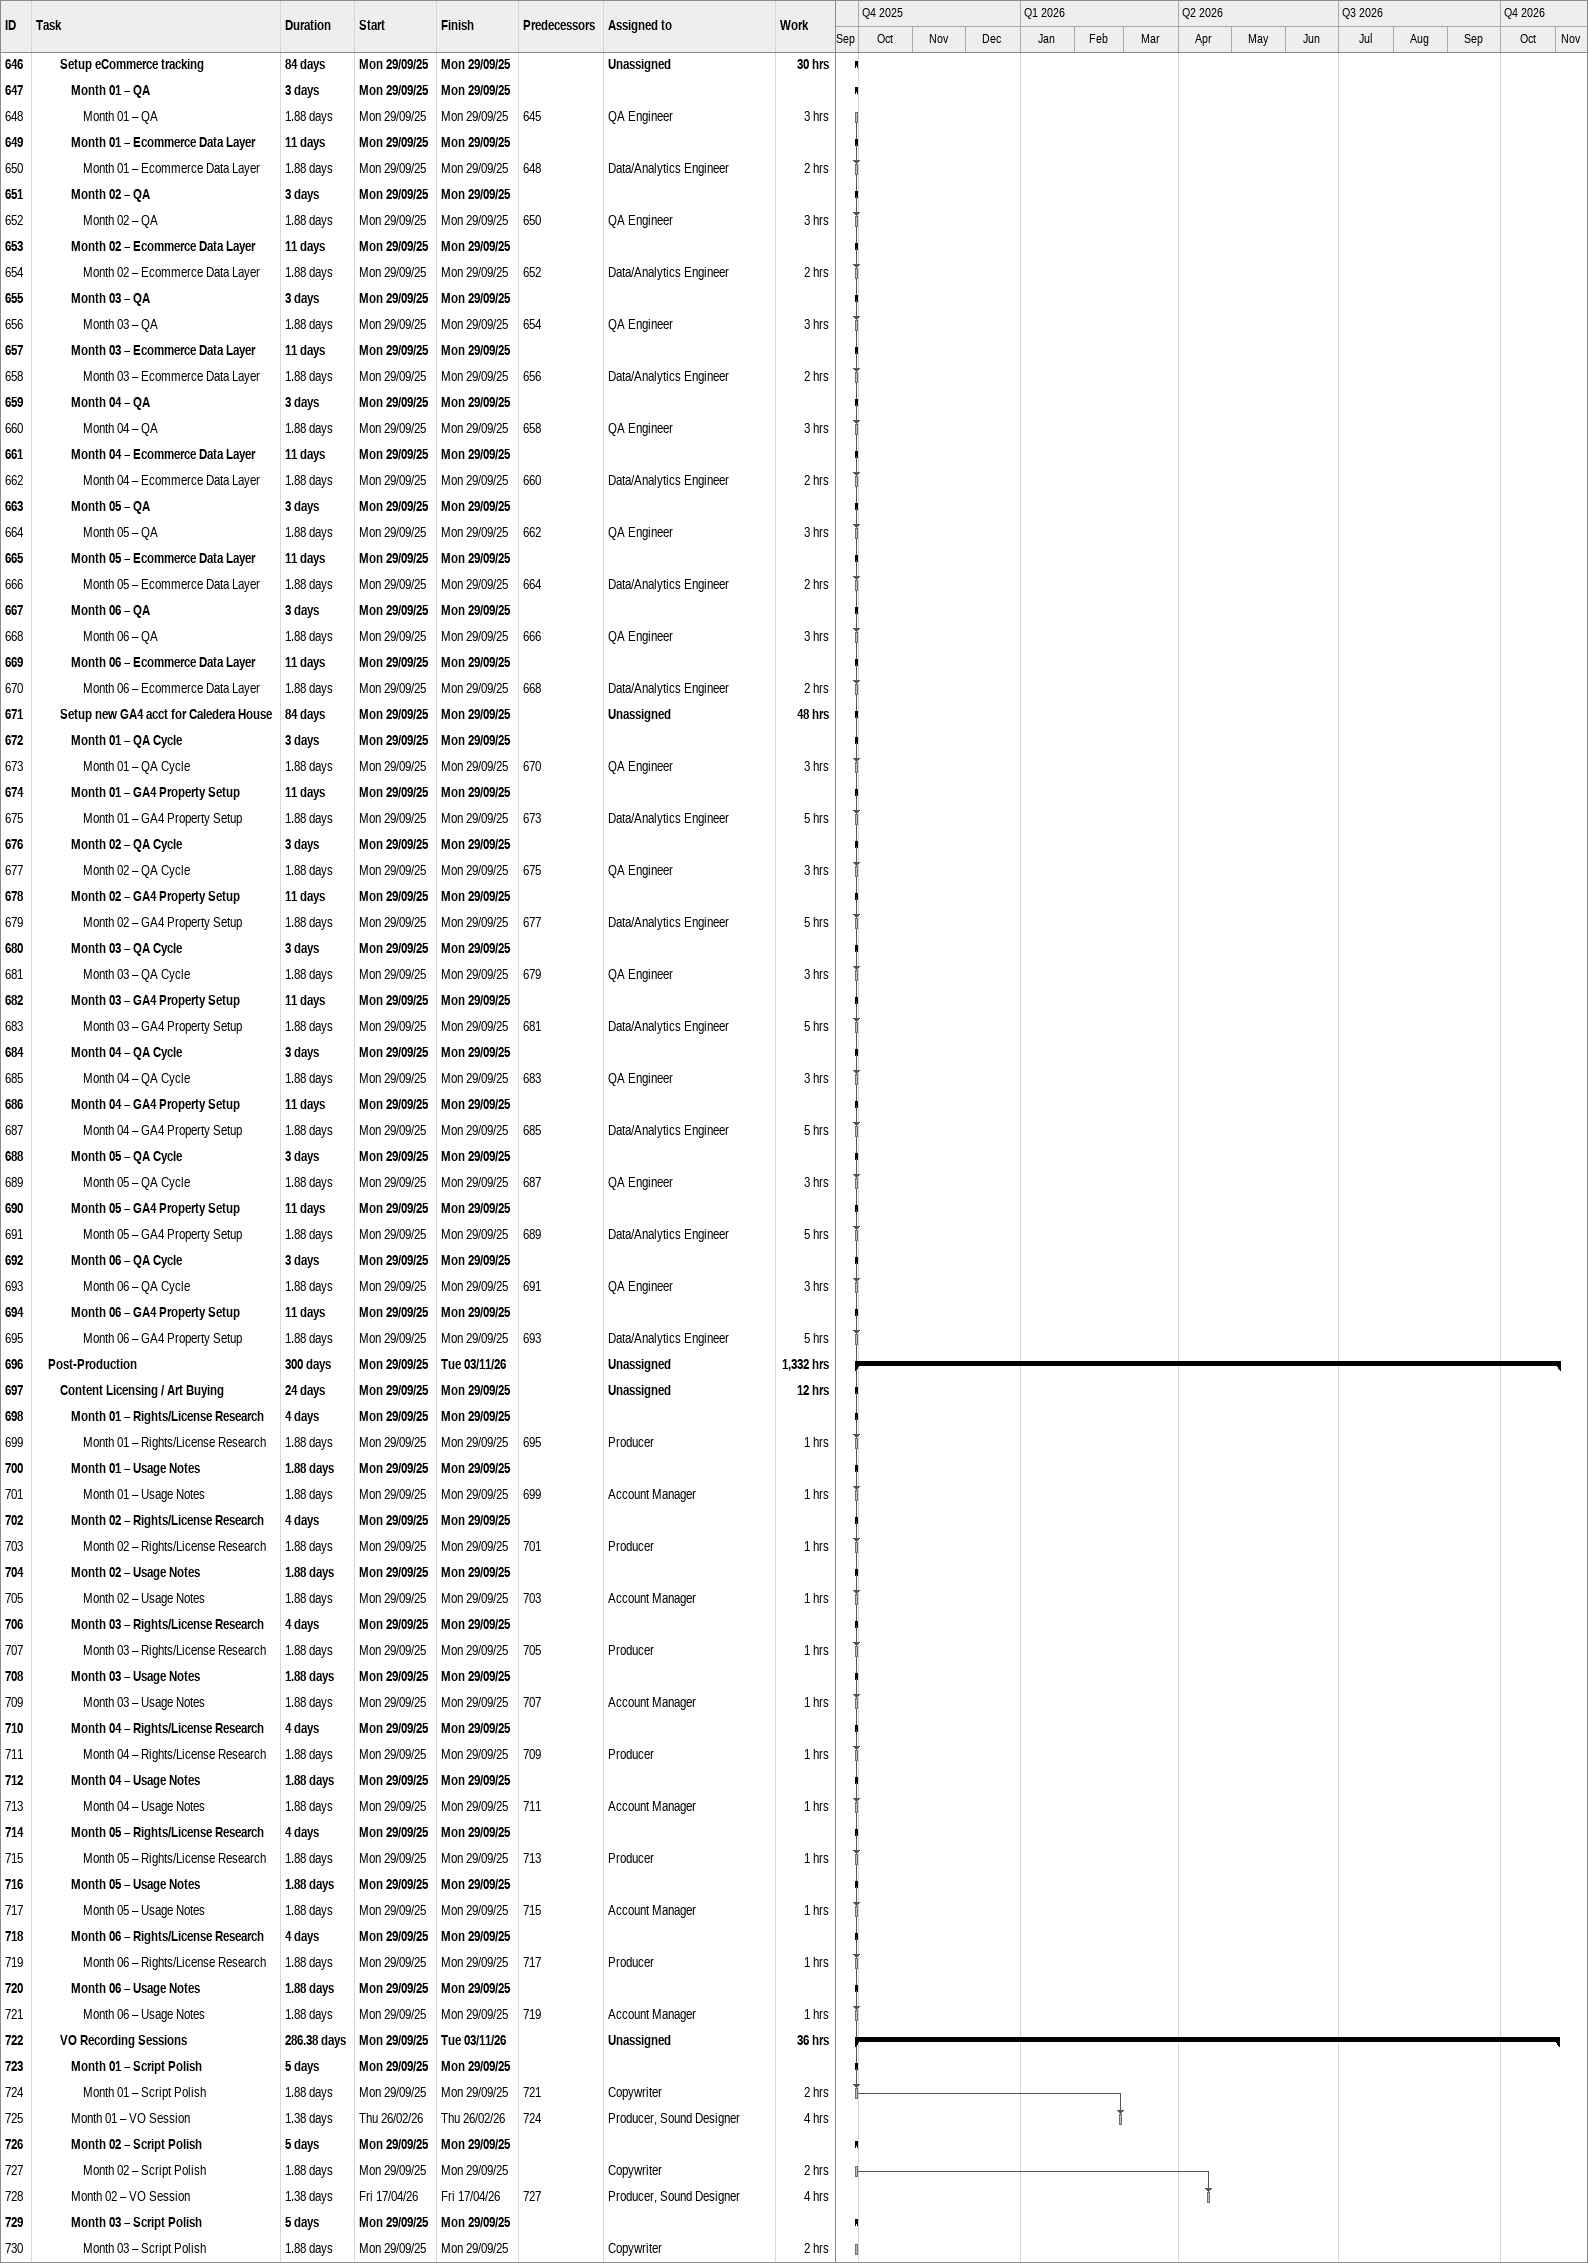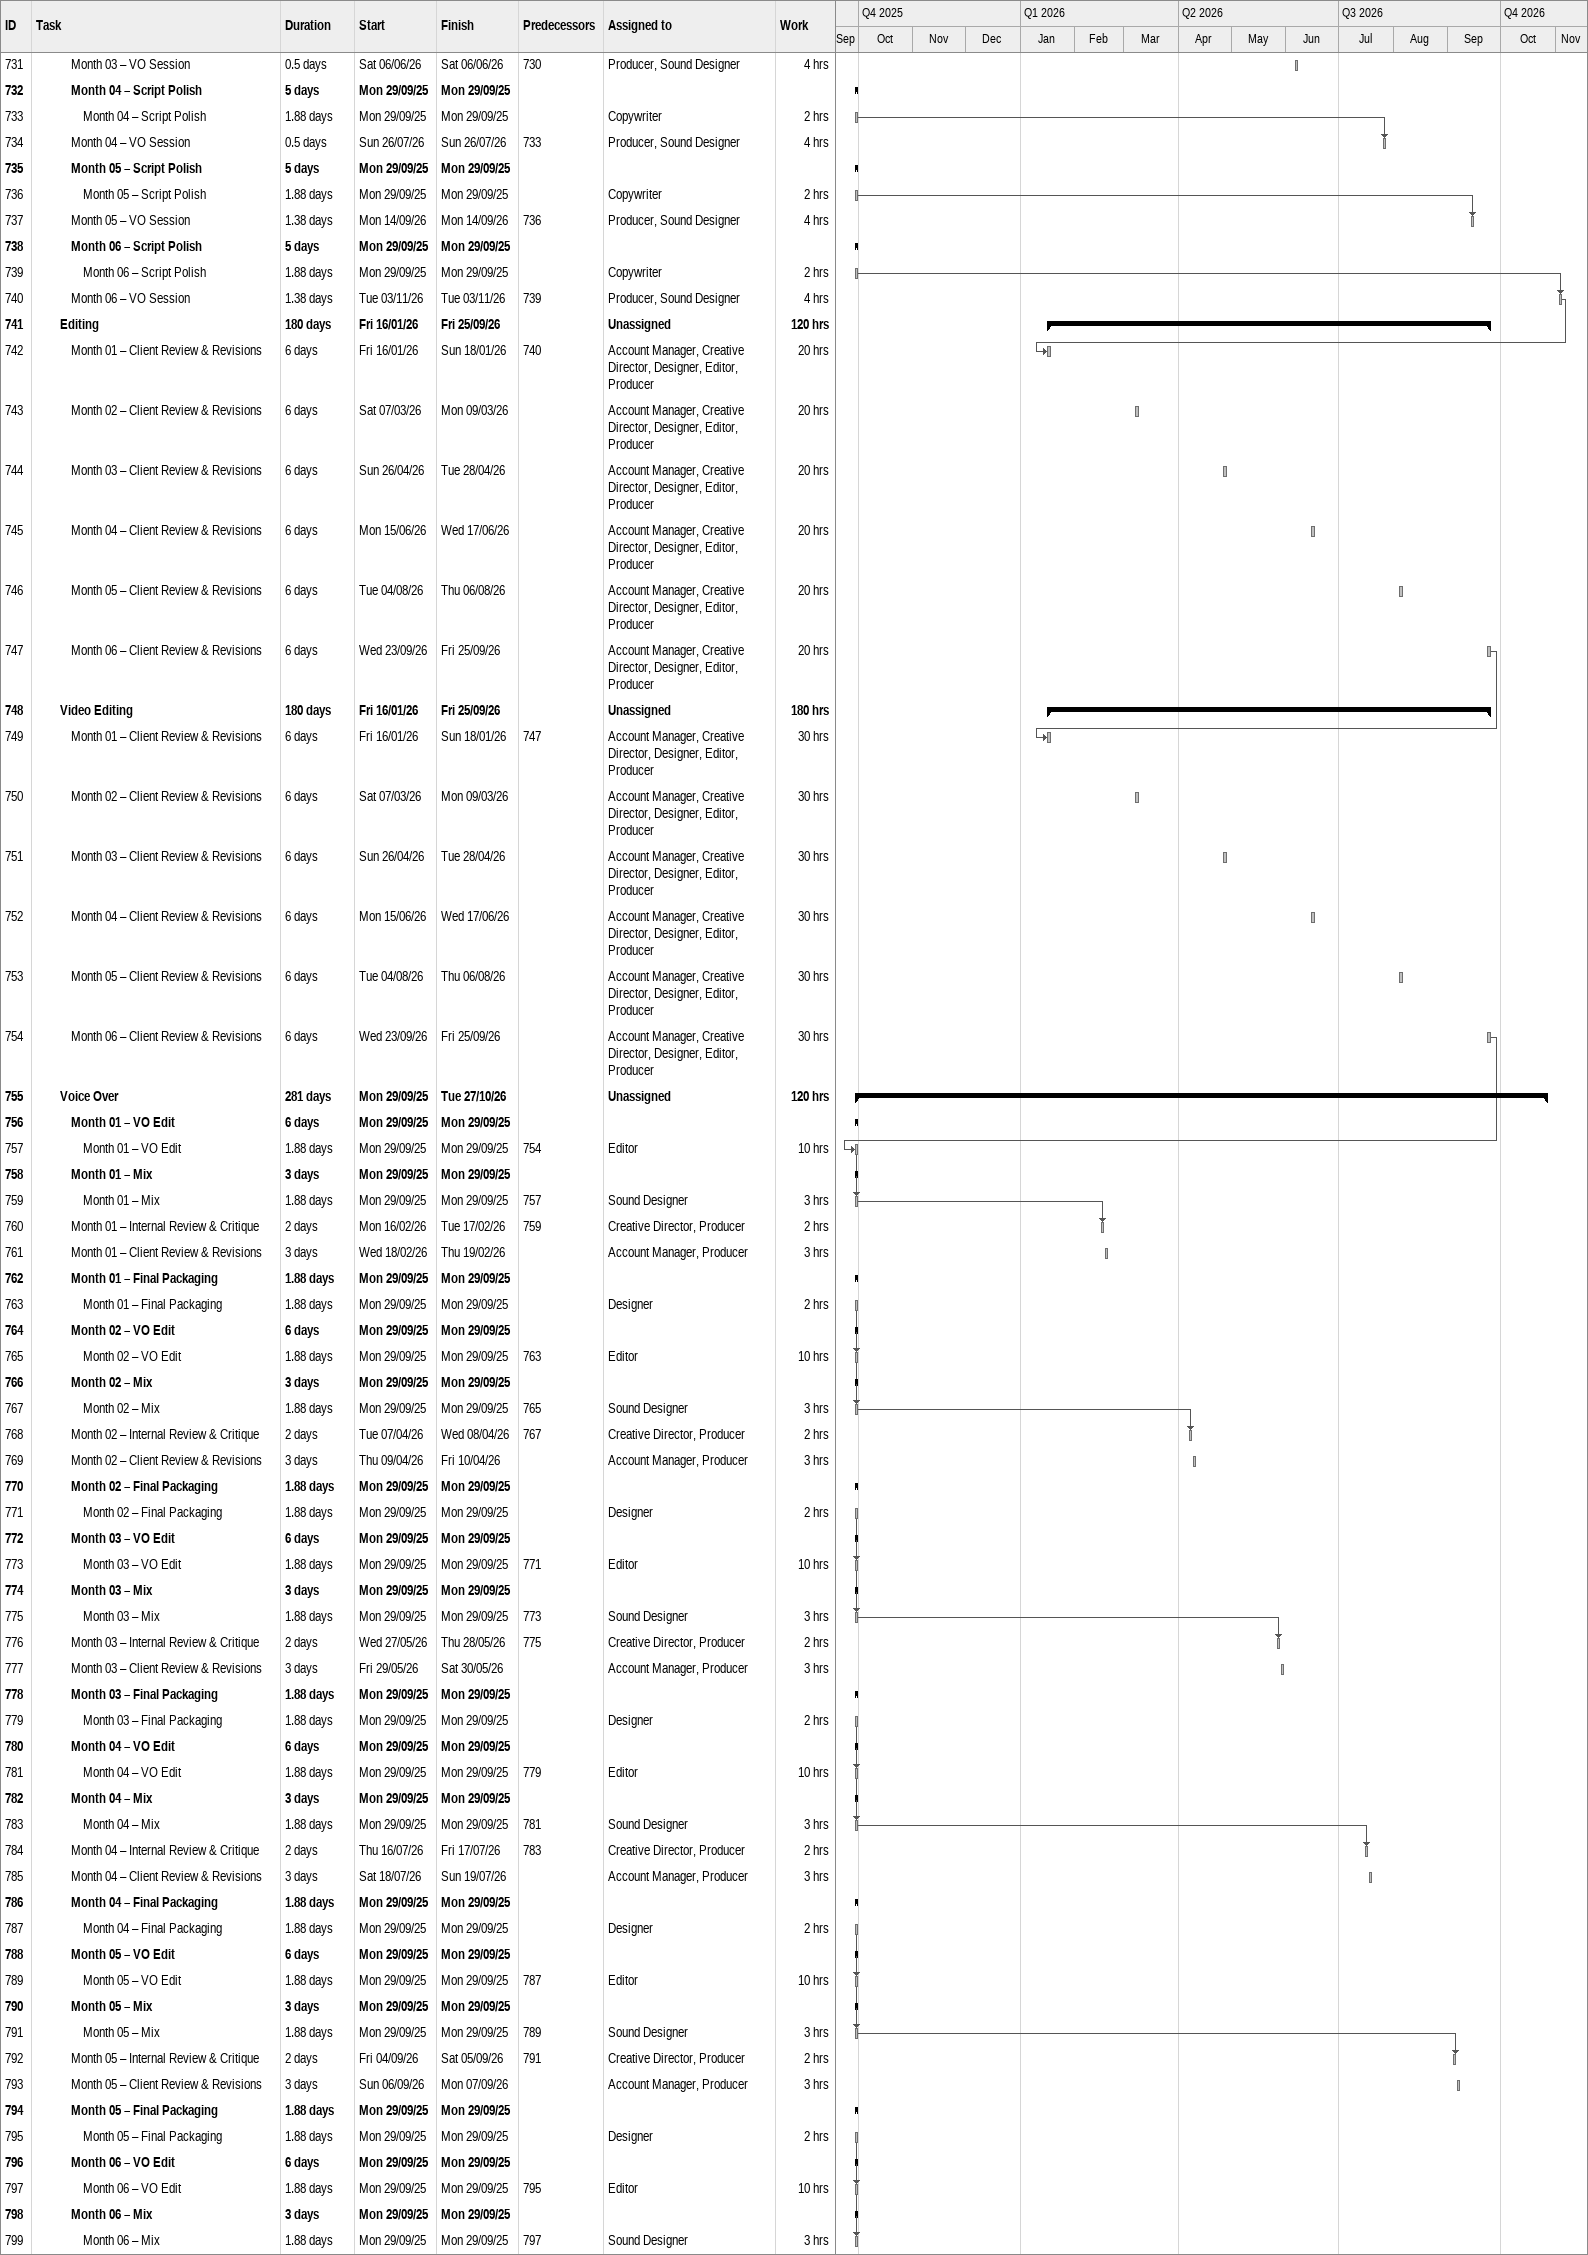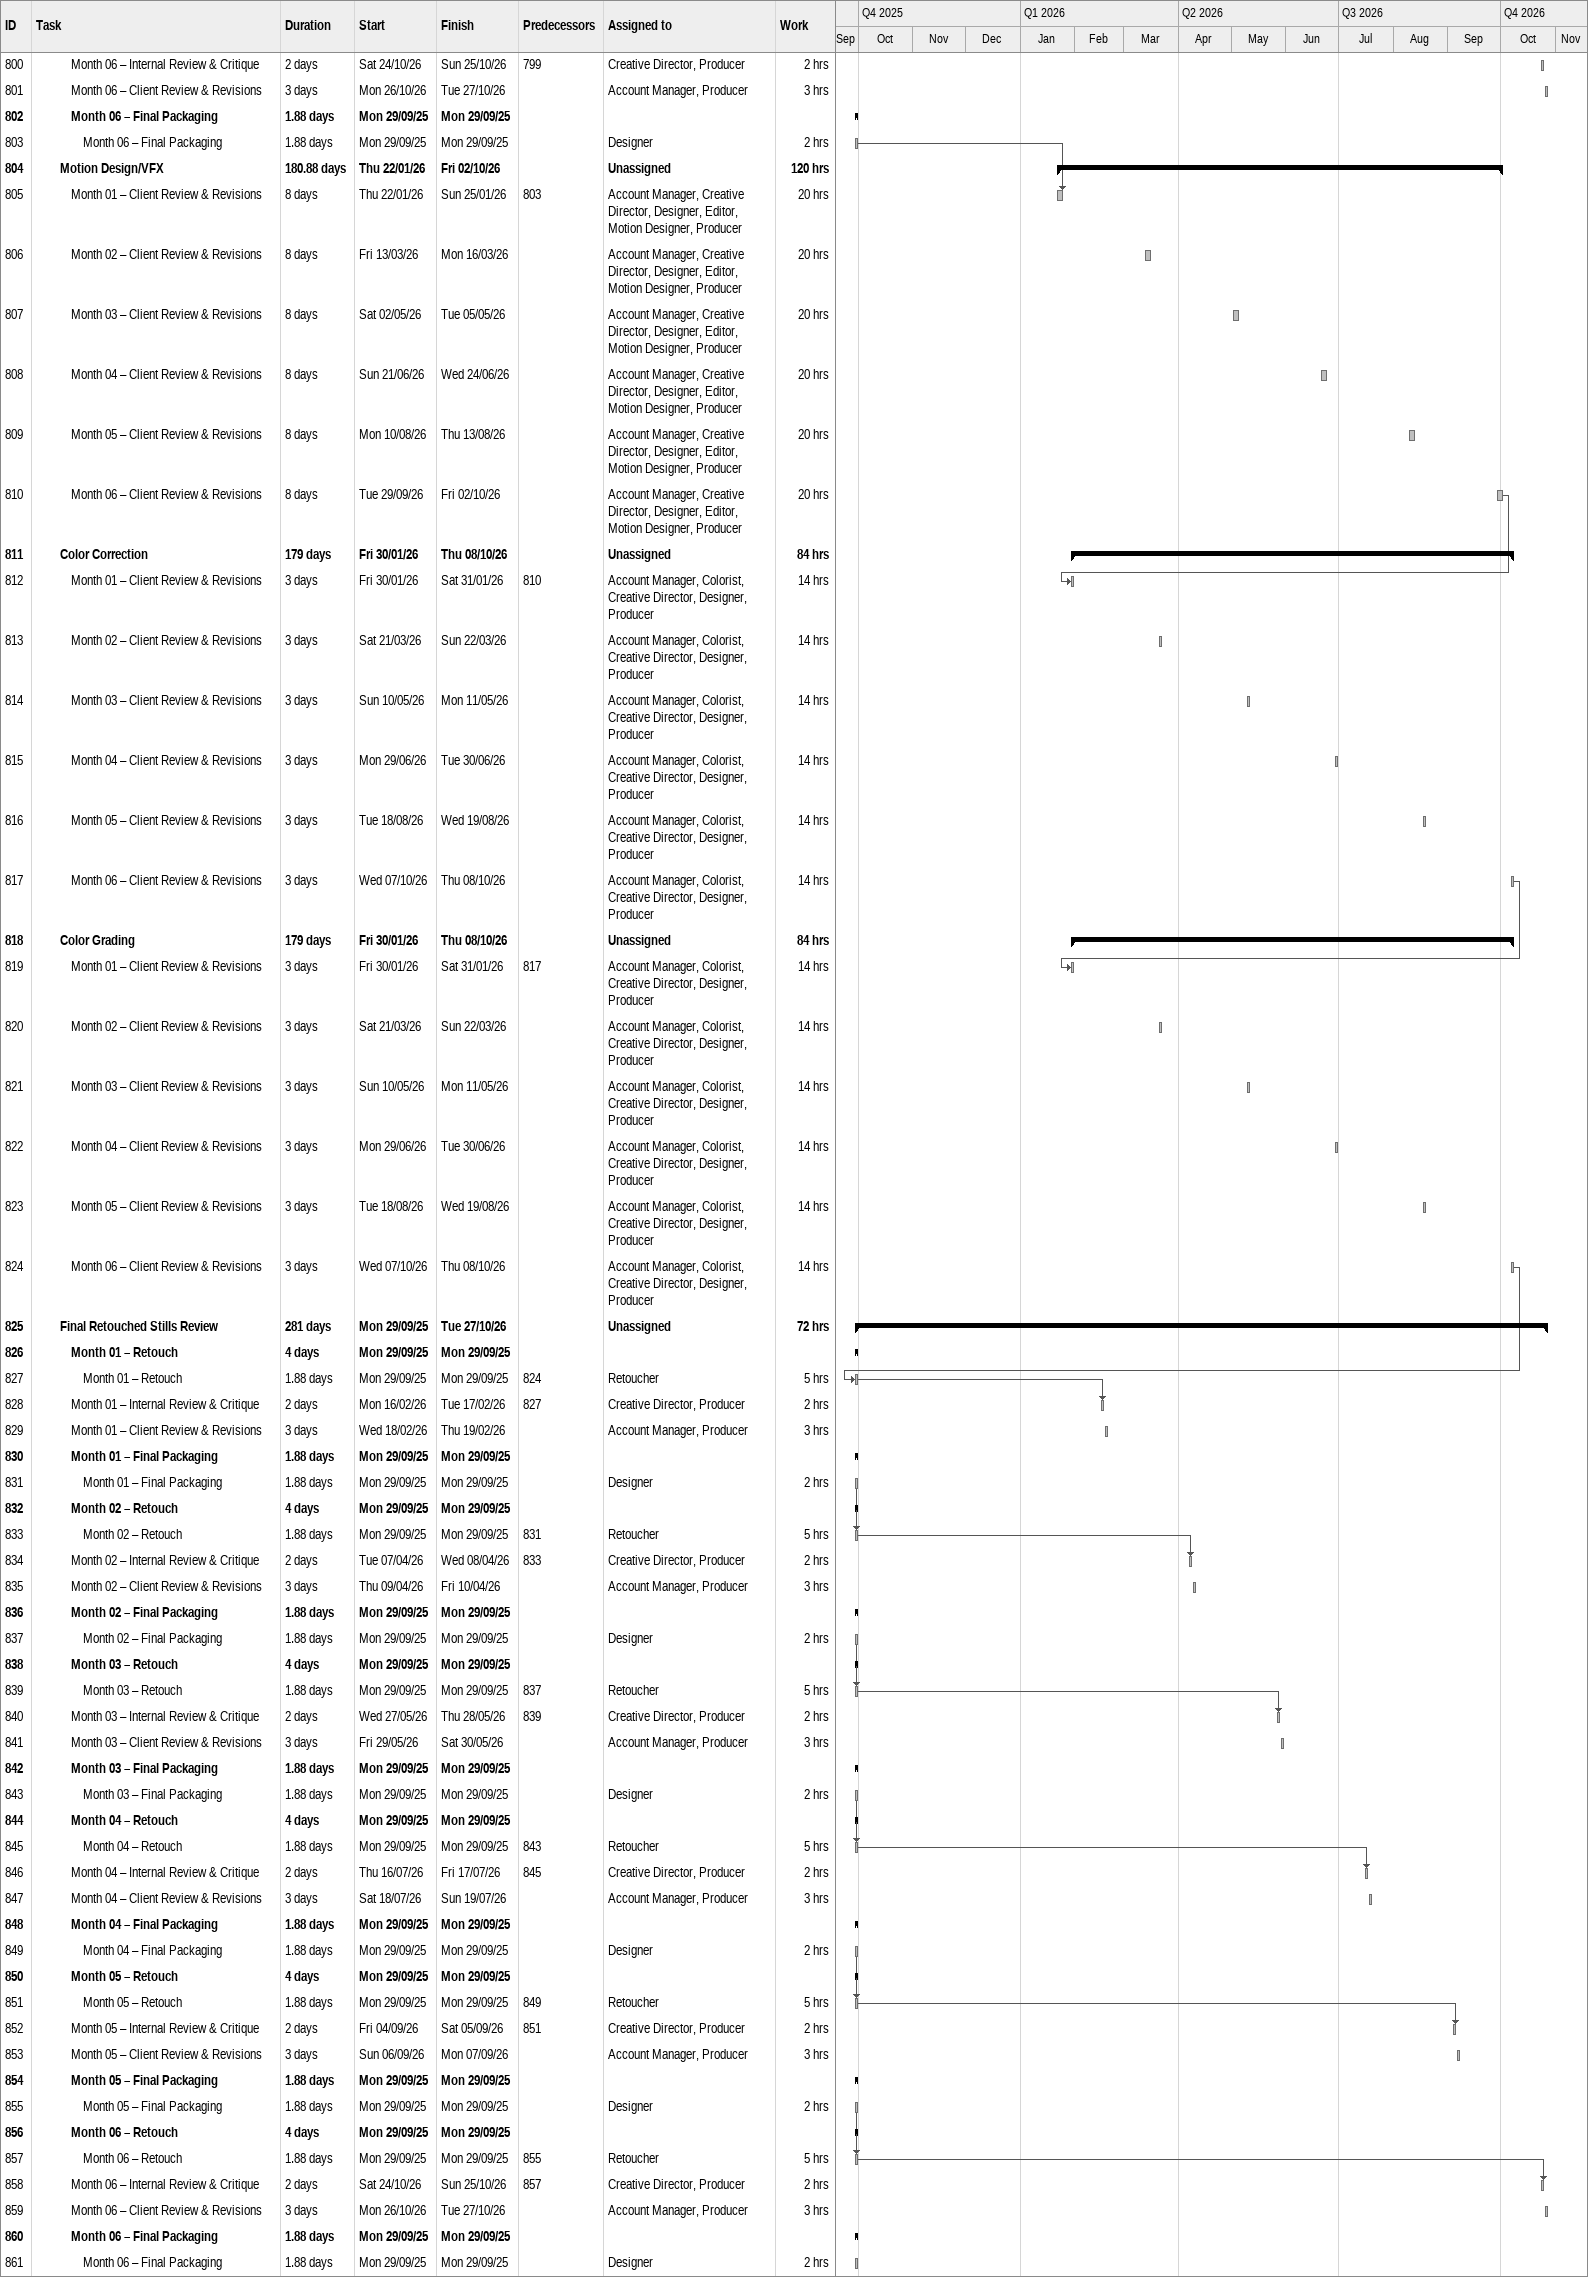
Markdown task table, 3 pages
| ID | Level | Task | Duration | Start | Finish | Predecessors | Resources | Work (h) |
|---|---|---|---|---|---|---|---|---|
| 646 | 3 | **Setup eCommerce tracking** | 84d | 2025-09-29 | 2025-09-29 |  | Unassigned | 30 |
| 647 | 4 | **Month 01 – QA** | 3d | 2025-09-29 | 2025-09-29 |  |  |  |
| 648 | 5 | Month 01 – QA | 1.88d | 2025-09-29 | 2025-09-29 | 645 | QA Engineer | 3 |
| 649 | 4 | **Month 01 – Ecommerce Data Layer** | 11d | 2025-09-29 | 2025-09-29 |  |  |  |
| 650 | 5 | Month 01 – Ecommerce Data Layer | 1.88d | 2025-09-29 | 2025-09-29 | 648 | Data/Analytics Engineer | 2 |
| 651 | 4 | **Month 02 – QA** | 3d | 2025-09-29 | 2025-09-29 |  |  |  |
| 652 | 5 | Month 02 – QA | 1.88d | 2025-09-29 | 2025-09-29 | 650 | QA Engineer | 3 |
| 653 | 4 | **Month 02 – Ecommerce Data Layer** | 11d | 2025-09-29 | 2025-09-29 |  |  |  |
| 654 | 5 | Month 02 – Ecommerce Data Layer | 1.88d | 2025-09-29 | 2025-09-29 | 652 | Data/Analytics Engineer | 2 |
| 655 | 4 | **Month 03 – QA** | 3d | 2025-09-29 | 2025-09-29 |  |  |  |
| 656 | 5 | Month 03 – QA | 1.88d | 2025-09-29 | 2025-09-29 | 654 | QA Engineer | 3 |
| 657 | 4 | **Month 03 – Ecommerce Data Layer** | 11d | 2025-09-29 | 2025-09-29 |  |  |  |
| 658 | 5 | Month 03 – Ecommerce Data Layer | 1.88d | 2025-09-29 | 2025-09-29 | 656 | Data/Analytics Engineer | 2 |
| 659 | 4 | **Month 04 – QA** | 3d | 2025-09-29 | 2025-09-29 |  |  |  |
| 660 | 5 | Month 04 – QA | 1.88d | 2025-09-29 | 2025-09-29 | 658 | QA Engineer | 3 |
| 661 | 4 | **Month 04 – Ecommerce Data Layer** | 11d | 2025-09-29 | 2025-09-29 |  |  |  |
| 662 | 5 | Month 04 – Ecommerce Data Layer | 1.88d | 2025-09-29 | 2025-09-29 | 660 | Data/Analytics Engineer | 2 |
| 663 | 4 | **Month 05 – QA** | 3d | 2025-09-29 | 2025-09-29 |  |  |  |
| 664 | 5 | Month 05 – QA | 1.88d | 2025-09-29 | 2025-09-29 | 662 | QA Engineer | 3 |
| 665 | 4 | **Month 05 – Ecommerce Data Layer** | 11d | 2025-09-29 | 2025-09-29 |  |  |  |
| 666 | 5 | Month 05 – Ecommerce Data Layer | 1.88d | 2025-09-29 | 2025-09-29 | 664 | Data/Analytics Engineer | 2 |
| 667 | 4 | **Month 06 – QA** | 3d | 2025-09-29 | 2025-09-29 |  |  |  |
| 668 | 5 | Month 06 – QA | 1.88d | 2025-09-29 | 2025-09-29 | 666 | QA Engineer | 3 |
| 669 | 4 | **Month 06 – Ecommerce Data Layer** | 11d | 2025-09-29 | 2025-09-29 |  |  |  |
| 670 | 5 | Month 06 – Ecommerce Data Layer | 1.88d | 2025-09-29 | 2025-09-29 | 668 | Data/Analytics Engineer | 2 |
| 671 | 3 | **Setup new GA4 acct for Caledera House** | 84d | 2025-09-29 | 2025-09-29 |  | Unassigned | 48 |
| 672 | 4 | **Month 01 – QA Cycle** | 3d | 2025-09-29 | 2025-09-29 |  |  |  |
| 673 | 5 | Month 01 – QA Cycle | 1.88d | 2025-09-29 | 2025-09-29 | 670 | QA Engineer | 3 |
| 674 | 4 | **Month 01 – GA4 Property Setup** | 11d | 2025-09-29 | 2025-09-29 |  |  |  |
| 675 | 5 | Month 01 – GA4 Property Setup | 1.88d | 2025-09-29 | 2025-09-29 | 673 | Data/Analytics Engineer | 5 |
| 676 | 4 | **Month 02 – QA Cycle** | 3d | 2025-09-29 | 2025-09-29 |  |  |  |
| 677 | 5 | Month 02 – QA Cycle | 1.88d | 2025-09-29 | 2025-09-29 | 675 | QA Engineer | 3 |
| 678 | 4 | **Month 02 – GA4 Property Setup** | 11d | 2025-09-29 | 2025-09-29 |  |  |  |
| 679 | 5 | Month 02 – GA4 Property Setup | 1.88d | 2025-09-29 | 2025-09-29 | 677 | Data/Analytics Engineer | 5 |
| 680 | 4 | **Month 03 – QA Cycle** | 3d | 2025-09-29 | 2025-09-29 |  |  |  |
| 681 | 5 | Month 03 – QA Cycle | 1.88d | 2025-09-29 | 2025-09-29 | 679 | QA Engineer | 3 |
| 682 | 4 | **Month 03 – GA4 Property Setup** | 11d | 2025-09-29 | 2025-09-29 |  |  |  |
| 683 | 5 | Month 03 – GA4 Property Setup | 1.88d | 2025-09-29 | 2025-09-29 | 681 | Data/Analytics Engineer | 5 |
| 684 | 4 | **Month 04 – QA Cycle** | 3d | 2025-09-29 | 2025-09-29 |  |  |  |
| 685 | 5 | Month 04 – QA Cycle | 1.88d | 2025-09-29 | 2025-09-29 | 683 | QA Engineer | 3 |
| 686 | 4 | **Month 04 – GA4 Property Setup** | 11d | 2025-09-29 | 2025-09-29 |  |  |  |
| 687 | 5 | Month 04 – GA4 Property Setup | 1.88d | 2025-09-29 | 2025-09-29 | 685 | Data/Analytics Engineer | 5 |
| 688 | 4 | **Month 05 – QA Cycle** | 3d | 2025-09-29 | 2025-09-29 |  |  |  |
| 689 | 5 | Month 05 – QA Cycle | 1.88d | 2025-09-29 | 2025-09-29 | 687 | QA Engineer | 3 |
| 690 | 4 | **Month 05 – GA4 Property Setup** | 11d | 2025-09-29 | 2025-09-29 |  |  |  |
| 691 | 5 | Month 05 – GA4 Property Setup | 1.88d | 2025-09-29 | 2025-09-29 | 689 | Data/Analytics Engineer | 5 |
| 692 | 4 | **Month 06 – QA Cycle** | 3d | 2025-09-29 | 2025-09-29 |  |  |  |
| 693 | 5 | Month 06 – QA Cycle | 1.88d | 2025-09-29 | 2025-09-29 | 691 | QA Engineer | 3 |
| 694 | 4 | **Month 06 – GA4 Property Setup** | 11d | 2025-09-29 | 2025-09-29 |  |  |  |
| 695 | 5 | Month 06 – GA4 Property Setup | 1.88d | 2025-09-29 | 2025-09-29 | 693 | Data/Analytics Engineer | 5 |
| 696 | 2 | **Post-Production** | 300d | 2025-09-29 | 2026-11-03 |  | Unassigned | 1332 |
| 697 | 3 | **Content Licensing / Art Buying** | 24d | 2025-09-29 | 2025-09-29 |  | Unassigned | 12 |
| 698 | 4 | **Month 01 – Rights/License Research** | 4d | 2025-09-29 | 2025-09-29 |  |  |  |
| 699 | 5 | Month 01 – Rights/License Research | 1.88d | 2025-09-29 | 2025-09-29 | 695 | Producer | 1 |
| 700 | 4 | **Month 01 – Usage Notes** | 1.88d | 2025-09-29 | 2025-09-29 |  |  |  |
| 701 | 5 | Month 01 – Usage Notes | 1.88d | 2025-09-29 | 2025-09-29 | 699 | Account Manager | 1 |
| 702 | 4 | **Month 02 – Rights/License Research** | 4d | 2025-09-29 | 2025-09-29 |  |  |  |
| 703 | 5 | Month 02 – Rights/License Research | 1.88d | 2025-09-29 | 2025-09-29 | 701 | Producer | 1 |
| 704 | 4 | **Month 02 – Usage Notes** | 1.88d | 2025-09-29 | 2025-09-29 |  |  |  |
| 705 | 5 | Month 02 – Usage Notes | 1.88d | 2025-09-29 | 2025-09-29 | 703 | Account Manager | 1 |
| 706 | 4 | **Month 03 – Rights/License Research** | 4d | 2025-09-29 | 2025-09-29 |  |  |  |
| 707 | 5 | Month 03 – Rights/License Research | 1.88d | 2025-09-29 | 2025-09-29 | 705 | Producer | 1 |
| 708 | 4 | **Month 03 – Usage Notes** | 1.88d | 2025-09-29 | 2025-09-29 |  |  |  |
| 709 | 5 | Month 03 – Usage Notes | 1.88d | 2025-09-29 | 2025-09-29 | 707 | Account Manager | 1 |
| 710 | 4 | **Month 04 – Rights/License Research** | 4d | 2025-09-29 | 2025-09-29 |  |  |  |
| 711 | 5 | Month 04 – Rights/License Research | 1.88d | 2025-09-29 | 2025-09-29 | 709 | Producer | 1 |
| 712 | 4 | **Month 04 – Usage Notes** | 1.88d | 2025-09-29 | 2025-09-29 |  |  |  |
| 713 | 5 | Month 04 – Usage Notes | 1.88d | 2025-09-29 | 2025-09-29 | 711 | Account Manager | 1 |
| 714 | 4 | **Month 05 – Rights/License Research** | 4d | 2025-09-29 | 2025-09-29 |  |  |  |
| 715 | 5 | Month 05 – Rights/License Research | 1.88d | 2025-09-29 | 2025-09-29 | 713 | Producer | 1 |
| 716 | 4 | **Month 05 – Usage Notes** | 1.88d | 2025-09-29 | 2025-09-29 |  |  |  |
| 717 | 5 | Month 05 – Usage Notes | 1.88d | 2025-09-29 | 2025-09-29 | 715 | Account Manager | 1 |
| 718 | 4 | **Month 06 – Rights/License Research** | 4d | 2025-09-29 | 2025-09-29 |  |  |  |
| 719 | 5 | Month 06 – Rights/License Research | 1.88d | 2025-09-29 | 2025-09-29 | 717 | Producer | 1 |
| 720 | 4 | **Month 06 – Usage Notes** | 1.88d | 2025-09-29 | 2025-09-29 |  |  |  |
| 721 | 5 | Month 06 – Usage Notes | 1.88d | 2025-09-29 | 2025-09-29 | 719 | Account Manager | 1 |
| 722 | 3 | **VO Recording Sessions** | 286.38d | 2025-09-29 | 2026-11-03 |  | Unassigned | 36 |
| 723 | 4 | **Month 01 – Script Polish** | 5d | 2025-09-29 | 2025-09-29 |  |  |  |
| 724 | 5 | Month 01 – Script Polish | 1.88d | 2025-09-29 | 2025-09-29 | 721 | Copywriter | 2 |
| 725 | 4 | Month 01 – VO Session | 1.38d | 2026-02-26 | 2026-02-26 | 724 | Producer, Sound Designer | 4 |
| 726 | 4 | **Month 02 – Script Polish** | 5d | 2025-09-29 | 2025-09-29 |  |  |  |
| 727 | 5 | Month 02 – Script Polish | 1.88d | 2025-09-29 | 2025-09-29 |  | Copywriter | 2 |
| 728 | 4 | Month 02 – VO Session | 1.38d | 2026-04-17 | 2026-04-17 | 727 | Producer, Sound Designer | 4 |
| 729 | 4 | **Month 03 – Script Polish** | 5d | 2025-09-29 | 2025-09-29 |  |  |  |
| 730 | 5 | Month 03 – Script Polish | 1.88d | 2025-09-29 | 2025-09-29 |  | Copywriter | 2 |
| 731 | 4 | Month 03 – VO Session | 0.5d | 2026-06-06 | 2026-06-06 | 730 | Producer, Sound Designer | 4 |
| 732 | 4 | **Month 04 – Script Polish** | 5d | 2025-09-29 | 2025-09-29 |  |  |  |
| 733 | 5 | Month 04 – Script Polish | 1.88d | 2025-09-29 | 2025-09-29 |  | Copywriter | 2 |
| 734 | 4 | Month 04 – VO Session | 0.5d | 2026-07-26 | 2026-07-26 | 733 | Producer, Sound Designer | 4 |
| 735 | 4 | **Month 05 – Script Polish** | 5d | 2025-09-29 | 2025-09-29 |  |  |  |
| 736 | 5 | Month 05 – Script Polish | 1.88d | 2025-09-29 | 2025-09-29 |  | Copywriter | 2 |
| 737 | 4 | Month 05 – VO Session | 1.38d | 2026-09-14 | 2026-09-14 | 736 | Producer, Sound Designer | 4 |
| 738 | 4 | **Month 06 – Script Polish** | 5d | 2025-09-29 | 2025-09-29 |  |  |  |
| 739 | 5 | Month 06 – Script Polish | 1.88d | 2025-09-29 | 2025-09-29 |  | Copywriter | 2 |
| 740 | 4 | Month 06 – VO Session | 1.38d | 2026-11-03 | 2026-11-03 | 739 | Producer, Sound Designer | 4 |
| 741 | 3 | **Editing** | 180d | 2026-01-16 | 2026-09-25 |  | Unassigned | 120 |
| 742 | 4 | Month 01 – Client Review & Revisions | 6d | 2026-01-16 | 2026-01-18 | 740 | Account Manager, Creative Director, Designer, Editor, Producer | 20 |
| 743 | 4 | Month 02 – Client Review & Revisions | 6d | 2026-03-07 | 2026-03-09 |  | Account Manager, Creative Director, Designer, Editor, Producer | 20 |
| 744 | 4 | Month 03 – Client Review & Revisions | 6d | 2026-04-26 | 2026-04-28 |  | Account Manager, Creative Director, Designer, Editor, Producer | 20 |
| 745 | 4 | Month 04 – Client Review & Revisions | 6d | 2026-06-15 | 2026-06-17 |  | Account Manager, Creative Director, Designer, Editor, Producer | 20 |
| 746 | 4 | Month 05 – Client Review & Revisions | 6d | 2026-08-04 | 2026-08-06 |  | Account Manager, Creative Director, Designer, Editor, Producer | 20 |
| 747 | 4 | Month 06 – Client Review & Revisions | 6d | 2026-09-23 | 2026-09-25 |  | Account Manager, Creative Director, Designer, Editor, Producer | 20 |
| 748 | 3 | **Video Editing** | 180d | 2026-01-16 | 2026-09-25 |  | Unassigned | 180 |
| 749 | 4 | Month 01 – Client Review & Revisions | 6d | 2026-01-16 | 2026-01-18 | 747 | Account Manager, Creative Director, Designer, Editor, Producer | 30 |
| 750 | 4 | Month 02 – Client Review & Revisions | 6d | 2026-03-07 | 2026-03-09 |  | Account Manager, Creative Director, Designer, Editor, Producer | 30 |
| 751 | 4 | Month 03 – Client Review & Revisions | 6d | 2026-04-26 | 2026-04-28 |  | Account Manager, Creative Director, Designer, Editor, Producer | 30 |
| 752 | 4 | Month 04 – Client Review & Revisions | 6d | 2026-06-15 | 2026-06-17 |  | Account Manager, Creative Director, Designer, Editor, Producer | 30 |
| 753 | 4 | Month 05 – Client Review & Revisions | 6d | 2026-08-04 | 2026-08-06 |  | Account Manager, Creative Director, Designer, Editor, Producer | 30 |
| 754 | 4 | Month 06 – Client Review & Revisions | 6d | 2026-09-23 | 2026-09-25 |  | Account Manager, Creative Director, Designer, Editor, Producer | 30 |
| 755 | 3 | **Voice Over** | 281d | 2025-09-29 | 2026-10-27 |  | Unassigned | 120 |
| 756 | 4 | **Month 01 – VO Edit** | 6d | 2025-09-29 | 2025-09-29 |  |  |  |
| 757 | 5 | Month 01 – VO Edit | 1.88d | 2025-09-29 | 2025-09-29 | 754 | Editor | 10 |
| 758 | 4 | **Month 01 – Mix** | 3d | 2025-09-29 | 2025-09-29 |  |  |  |
| 759 | 5 | Month 01 – Mix | 1.88d | 2025-09-29 | 2025-09-29 | 757 | Sound Designer | 3 |
| 760 | 4 | Month 01 – Internal Review & Critique | 2d | 2026-02-16 | 2026-02-17 | 759 | Creative Director, Producer | 2 |
| 761 | 4 | Month 01 – Client Review & Revisions | 3d | 2026-02-18 | 2026-02-19 |  | Account Manager, Producer | 3 |
| 762 | 4 | **Month 01 – Final Packaging** | 1.88d | 2025-09-29 | 2025-09-29 |  |  |  |
| 763 | 5 | Month 01 – Final Packaging | 1.88d | 2025-09-29 | 2025-09-29 |  | Designer | 2 |
| 764 | 4 | **Month 02 – VO Edit** | 6d | 2025-09-29 | 2025-09-29 |  |  |  |
| 765 | 5 | Month 02 – VO Edit | 1.88d | 2025-09-29 | 2025-09-29 | 763 | Editor | 10 |
| 766 | 4 | **Month 02 – Mix** | 3d | 2025-09-29 | 2025-09-29 |  |  |  |
| 767 | 5 | Month 02 – Mix | 1.88d | 2025-09-29 | 2025-09-29 | 765 | Sound Designer | 3 |
| 768 | 4 | Month 02 – Internal Review & Critique | 2d | 2026-04-07 | 2026-04-08 | 767 | Creative Director, Producer | 2 |
| 769 | 4 | Month 02 – Client Review & Revisions | 3d | 2026-04-09 | 2026-04-10 |  | Account Manager, Producer | 3 |
| 770 | 4 | **Month 02 – Final Packaging** | 1.88d | 2025-09-29 | 2025-09-29 |  |  |  |
| 771 | 5 | Month 02 – Final Packaging | 1.88d | 2025-09-29 | 2025-09-29 |  | Designer | 2 |
| 772 | 4 | **Month 03 – VO Edit** | 6d | 2025-09-29 | 2025-09-29 |  |  |  |
| 773 | 5 | Month 03 – VO Edit | 1.88d | 2025-09-29 | 2025-09-29 | 771 | Editor | 10 |
| 774 | 4 | **Month 03 – Mix** | 3d | 2025-09-29 | 2025-09-29 |  |  |  |
| 775 | 5 | Month 03 – Mix | 1.88d | 2025-09-29 | 2025-09-29 | 773 | Sound Designer | 3 |
| 776 | 4 | Month 03 – Internal Review & Critique | 2d | 2026-05-27 | 2026-05-28 | 775 | Creative Director, Producer | 2 |
| 777 | 4 | Month 03 – Client Review & Revisions | 3d | 2026-05-29 | 2026-05-30 |  | Account Manager, Producer | 3 |
| 778 | 4 | **Month 03 – Final Packaging** | 1.88d | 2025-09-29 | 2025-09-29 |  |  |  |
| 779 | 5 | Month 03 – Final Packaging | 1.88d | 2025-09-29 | 2025-09-29 |  | Designer | 2 |
| 780 | 4 | **Month 04 – VO Edit** | 6d | 2025-09-29 | 2025-09-29 |  |  |  |
| 781 | 5 | Month 04 – VO Edit | 1.88d | 2025-09-29 | 2025-09-29 | 779 | Editor | 10 |
| 782 | 4 | **Month 04 – Mix** | 3d | 2025-09-29 | 2025-09-29 |  |  |  |
| 783 | 5 | Month 04 – Mix | 1.88d | 2025-09-29 | 2025-09-29 | 781 | Sound Designer | 3 |
| 784 | 4 | Month 04 – Internal Review & Critique | 2d | 2026-07-16 | 2026-07-17 | 783 | Creative Director, Producer | 2 |
| 785 | 4 | Month 04 – Client Review & Revisions | 3d | 2026-07-18 | 2026-07-19 |  | Account Manager, Producer | 3 |
| 786 | 4 | **Month 04 – Final Packaging** | 1.88d | 2025-09-29 | 2025-09-29 |  |  |  |
| 787 | 5 | Month 04 – Final Packaging | 1.88d | 2025-09-29 | 2025-09-29 |  | Designer | 2 |
| 788 | 4 | **Month 05 – VO Edit** | 6d | 2025-09-29 | 2025-09-29 |  |  |  |
| 789 | 5 | Month 05 – VO Edit | 1.88d | 2025-09-29 | 2025-09-29 | 787 | Editor | 10 |
| 790 | 4 | **Month 05 – Mix** | 3d | 2025-09-29 | 2025-09-29 |  |  |  |
| 791 | 5 | Month 05 – Mix | 1.88d | 2025-09-29 | 2025-09-29 | 789 | Sound Designer | 3 |
| 792 | 4 | Month 05 – Internal Review & Critique | 2d | 2026-09-04 | 2026-09-05 | 791 | Creative Director, Producer | 2 |
| 793 | 4 | Month 05 – Client Review & Revisions | 3d | 2026-09-06 | 2026-09-07 |  | Account Manager, Producer | 3 |
| 794 | 4 | **Month 05 – Final Packaging** | 1.88d | 2025-09-29 | 2025-09-29 |  |  |  |
| 795 | 5 | Month 05 – Final Packaging | 1.88d | 2025-09-29 | 2025-09-29 |  | Designer | 2 |
| 796 | 4 | **Month 06 – VO Edit** | 6d | 2025-09-29 | 2025-09-29 |  |  |  |
| 797 | 5 | Month 06 – VO Edit | 1.88d | 2025-09-29 | 2025-09-29 | 795 | Editor | 10 |
| 798 | 4 | **Month 06 – Mix** | 3d | 2025-09-29 | 2025-09-29 |  |  |  |
| 799 | 5 | Month 06 – Mix | 1.88d | 2025-09-29 | 2025-09-29 | 797 | Sound Designer | 3 |
| 800 | 4 | Month 06 – Internal Review & Critique | 2d | 2026-10-24 | 2026-10-25 | 799 | Creative Director, Producer | 2 |
| 801 | 4 | Month 06 – Client Review & Revisions | 3d | 2026-10-26 | 2026-10-27 |  | Account Manager, Producer | 3 |
| 802 | 4 | **Month 06 – Final Packaging** | 1.88d | 2025-09-29 | 2025-09-29 |  |  |  |
| 803 | 5 | Month 06 – Final Packaging | 1.88d | 2025-09-29 | 2025-09-29 |  | Designer | 2 |
| 804 | 3 | **Motion Design/VFX** | 180.88d | 2026-01-22 | 2026-10-02 |  | Unassigned | 120 |
| 805 | 4 | Month 01 – Client Review & Revisions | 8d | 2026-01-22 | 2026-01-25 | 803 | Account Manager, Creative Director, Designer, Editor, Motion Designer, Producer | 20 |
| 806 | 4 | Month 02 – Client Review & Revisions | 8d | 2026-03-13 | 2026-03-16 |  | Account Manager, Creative Director, Designer, Editor, Motion Designer, Producer | 20 |
| 807 | 4 | Month 03 – Client Review & Revisions | 8d | 2026-05-02 | 2026-05-05 |  | Account Manager, Creative Director, Designer, Editor, Motion Designer, Producer | 20 |
| 808 | 4 | Month 04 – Client Review & Revisions | 8d | 2026-06-21 | 2026-06-24 |  | Account Manager, Creative Director, Designer, Editor, Motion Designer, Producer | 20 |
| 809 | 4 | Month 05 – Client Review & Revisions | 8d | 2026-08-10 | 2026-08-13 |  | Account Manager, Creative Director, Designer, Editor, Motion Designer, Producer | 20 |
| 810 | 4 | Month 06 – Client Review & Revisions | 8d | 2026-09-29 | 2026-10-02 |  | Account Manager, Creative Director, Designer, Editor, Motion Designer, Producer | 20 |
| 811 | 3 | **Color Correction** | 179d | 2026-01-30 | 2026-10-08 |  | Unassigned | 84 |
| 812 | 4 | Month 01 – Client Review & Revisions | 3d | 2026-01-30 | 2026-01-31 | 810 | Account Manager, Colorist, Creative Director, Designer, Producer | 14 |
| 813 | 4 | Month 02 – Client Review & Revisions | 3d | 2026-03-21 | 2026-03-22 |  | Account Manager, Colorist, Creative Director, Designer, Producer | 14 |
| 814 | 4 | Month 03 – Client Review & Revisions | 3d | 2026-05-10 | 2026-05-11 |  | Account Manager, Colorist, Creative Director, Designer, Producer | 14 |
| 815 | 4 | Month 04 – Client Review & Revisions | 3d | 2026-06-29 | 2026-06-30 |  | Account Manager, Colorist, Creative Director, Designer, Producer | 14 |
| 816 | 4 | Month 05 – Client Review & Revisions | 3d | 2026-08-18 | 2026-08-19 |  | Account Manager, Colorist, Creative Director, Designer, Producer | 14 |
| 817 | 4 | Month 06 – Client Review & Revisions | 3d | 2026-10-07 | 2026-10-08 |  | Account Manager, Colorist, Creative Director, Designer, Producer | 14 |
| 818 | 3 | **Color Grading** | 179d | 2026-01-30 | 2026-10-08 |  | Unassigned | 84 |
| 819 | 4 | Month 01 – Client Review & Revisions | 3d | 2026-01-30 | 2026-01-31 | 817 | Account Manager, Colorist, Creative Director, Designer, Producer | 14 |
| 820 | 4 | Month 02 – Client Review & Revisions | 3d | 2026-03-21 | 2026-03-22 |  | Account Manager, Colorist, Creative Director, Designer, Producer | 14 |
| 821 | 4 | Month 03 – Client Review & Revisions | 3d | 2026-05-10 | 2026-05-11 |  | Account Manager, Colorist, Creative Director, Designer, Producer | 14 |
| 822 | 4 | Month 04 – Client Review & Revisions | 3d | 2026-06-29 | 2026-06-30 |  | Account Manager, Colorist, Creative Director, Designer, Producer | 14 |
| 823 | 4 | Month 05 – Client Review & Revisions | 3d | 2026-08-18 | 2026-08-19 |  | Account Manager, Colorist, Creative Director, Designer, Producer | 14 |
| 824 | 4 | Month 06 – Client Review & Revisions | 3d | 2026-10-07 | 2026-10-08 |  | Account Manager, Colorist, Creative Director, Designer, Producer | 14 |
| 825 | 3 | **Final Retouched Stills Review** | 281d | 2025-09-29 | 2026-10-27 |  | Unassigned | 72 |
| 826 | 4 | **Month 01 – Retouch** | 4d | 2025-09-29 | 2025-09-29 |  |  |  |
| 827 | 5 | Month 01 – Retouch | 1.88d | 2025-09-29 | 2025-09-29 | 824 | Retoucher | 5 |
| 828 | 4 | Month 01 – Internal Review & Critique | 2d | 2026-02-16 | 2026-02-17 | 827 | Creative Director, Producer | 2 |
| 829 | 4 | Month 01 – Client Review & Revisions | 3d | 2026-02-18 | 2026-02-19 |  | Account Manager, Producer | 3 |
| 830 | 4 | **Month 01 – Final Packaging** | 1.88d | 2025-09-29 | 2025-09-29 |  |  |  |
| 831 | 5 | Month 01 – Final Packaging | 1.88d | 2025-09-29 | 2025-09-29 |  | Designer | 2 |
| 832 | 4 | **Month 02 – Retouch** | 4d | 2025-09-29 | 2025-09-29 |  |  |  |
| 833 | 5 | Month 02 – Retouch | 1.88d | 2025-09-29 | 2025-09-29 | 831 | Retoucher | 5 |
| 834 | 4 | Month 02 – Internal Review & Critique | 2d | 2026-04-07 | 2026-04-08 | 833 | Creative Director, Producer | 2 |
| 835 | 4 | Month 02 – Client Review & Revisions | 3d | 2026-04-09 | 2026-04-10 |  | Account Manager, Producer | 3 |
| 836 | 4 | **Month 02 – Final Packaging** | 1.88d | 2025-09-29 | 2025-09-29 |  |  |  |
| 837 | 5 | Month 02 – Final Packaging | 1.88d | 2025-09-29 | 2025-09-29 |  | Designer | 2 |
| 838 | 4 | **Month 03 – Retouch** | 4d | 2025-09-29 | 2025-09-29 |  |  |  |
| 839 | 5 | Month 03 – Retouch | 1.88d | 2025-09-29 | 2025-09-29 | 837 | Retoucher | 5 |
| 840 | 4 | Month 03 – Internal Review & Critique | 2d | 2026-05-27 | 2026-05-28 | 839 | Creative Director, Producer | 2 |
| 841 | 4 | Month 03 – Client Review & Revisions | 3d | 2026-05-29 | 2026-05-30 |  | Account Manager, Producer | 3 |
| 842 | 4 | **Month 03 – Final Packaging** | 1.88d | 2025-09-29 | 2025-09-29 |  |  |  |
| 843 | 5 | Month 03 – Final Packaging | 1.88d | 2025-09-29 | 2025-09-29 |  | Designer | 2 |
| 844 | 4 | **Month 04 – Retouch** | 4d | 2025-09-29 | 2025-09-29 |  |  |  |
| 845 | 5 | Month 04 – Retouch | 1.88d | 2025-09-29 | 2025-09-29 | 843 | Retoucher | 5 |
| 846 | 4 | Month 04 – Internal Review & Critique | 2d | 2026-07-16 | 2026-07-17 | 845 | Creative Director, Producer | 2 |
| 847 | 4 | Month 04 – Client Review & Revisions | 3d | 2026-07-18 | 2026-07-19 |  | Account Manager, Producer | 3 |
| 848 | 4 | **Month 04 – Final Packaging** | 1.88d | 2025-09-29 | 2025-09-29 |  |  |  |
| 849 | 5 | Month 04 – Final Packaging | 1.88d | 2025-09-29 | 2025-09-29 |  | Designer | 2 |
| 850 | 4 | **Month 05 – Retouch** | 4d | 2025-09-29 | 2025-09-29 |  |  |  |
| 851 | 5 | Month 05 – Retouch | 1.88d | 2025-09-29 | 2025-09-29 | 849 | Retoucher | 5 |
| 852 | 4 | Month 05 – Internal Review & Critique | 2d | 2026-09-04 | 2026-09-05 | 851 | Creative Director, Producer | 2 |
| 853 | 4 | Month 05 – Client Review & Revisions | 3d | 2026-09-06 | 2026-09-07 |  | Account Manager, Producer | 3 |
| 854 | 4 | **Month 05 – Final Packaging** | 1.88d | 2025-09-29 | 2025-09-29 |  |  |  |
| 855 | 5 | Month 05 – Final Packaging | 1.88d | 2025-09-29 | 2025-09-29 |  | Designer | 2 |
| 856 | 4 | **Month 06 – Retouch** | 4d | 2025-09-29 | 2025-09-29 |  |  |  |
| 857 | 5 | Month 06 – Retouch | 1.88d | 2025-09-29 | 2025-09-29 | 855 | Retoucher | 5 |
| 858 | 4 | Month 06 – Internal Review & Critique | 2d | 2026-10-24 | 2026-10-25 | 857 | Creative Director, Producer | 2 |
| 859 | 4 | Month 06 – Client Review & Revisions | 3d | 2026-10-26 | 2026-10-27 |  | Account Manager, Producer | 3 |
| 860 | 4 | **Month 06 – Final Packaging** | 1.88d | 2025-09-29 | 2025-09-29 |  |  |  |
| 861 | 5 | Month 06 – Final Packaging | 1.88d | 2025-09-29 | 2025-09-29 |  | Designer | 2 |
